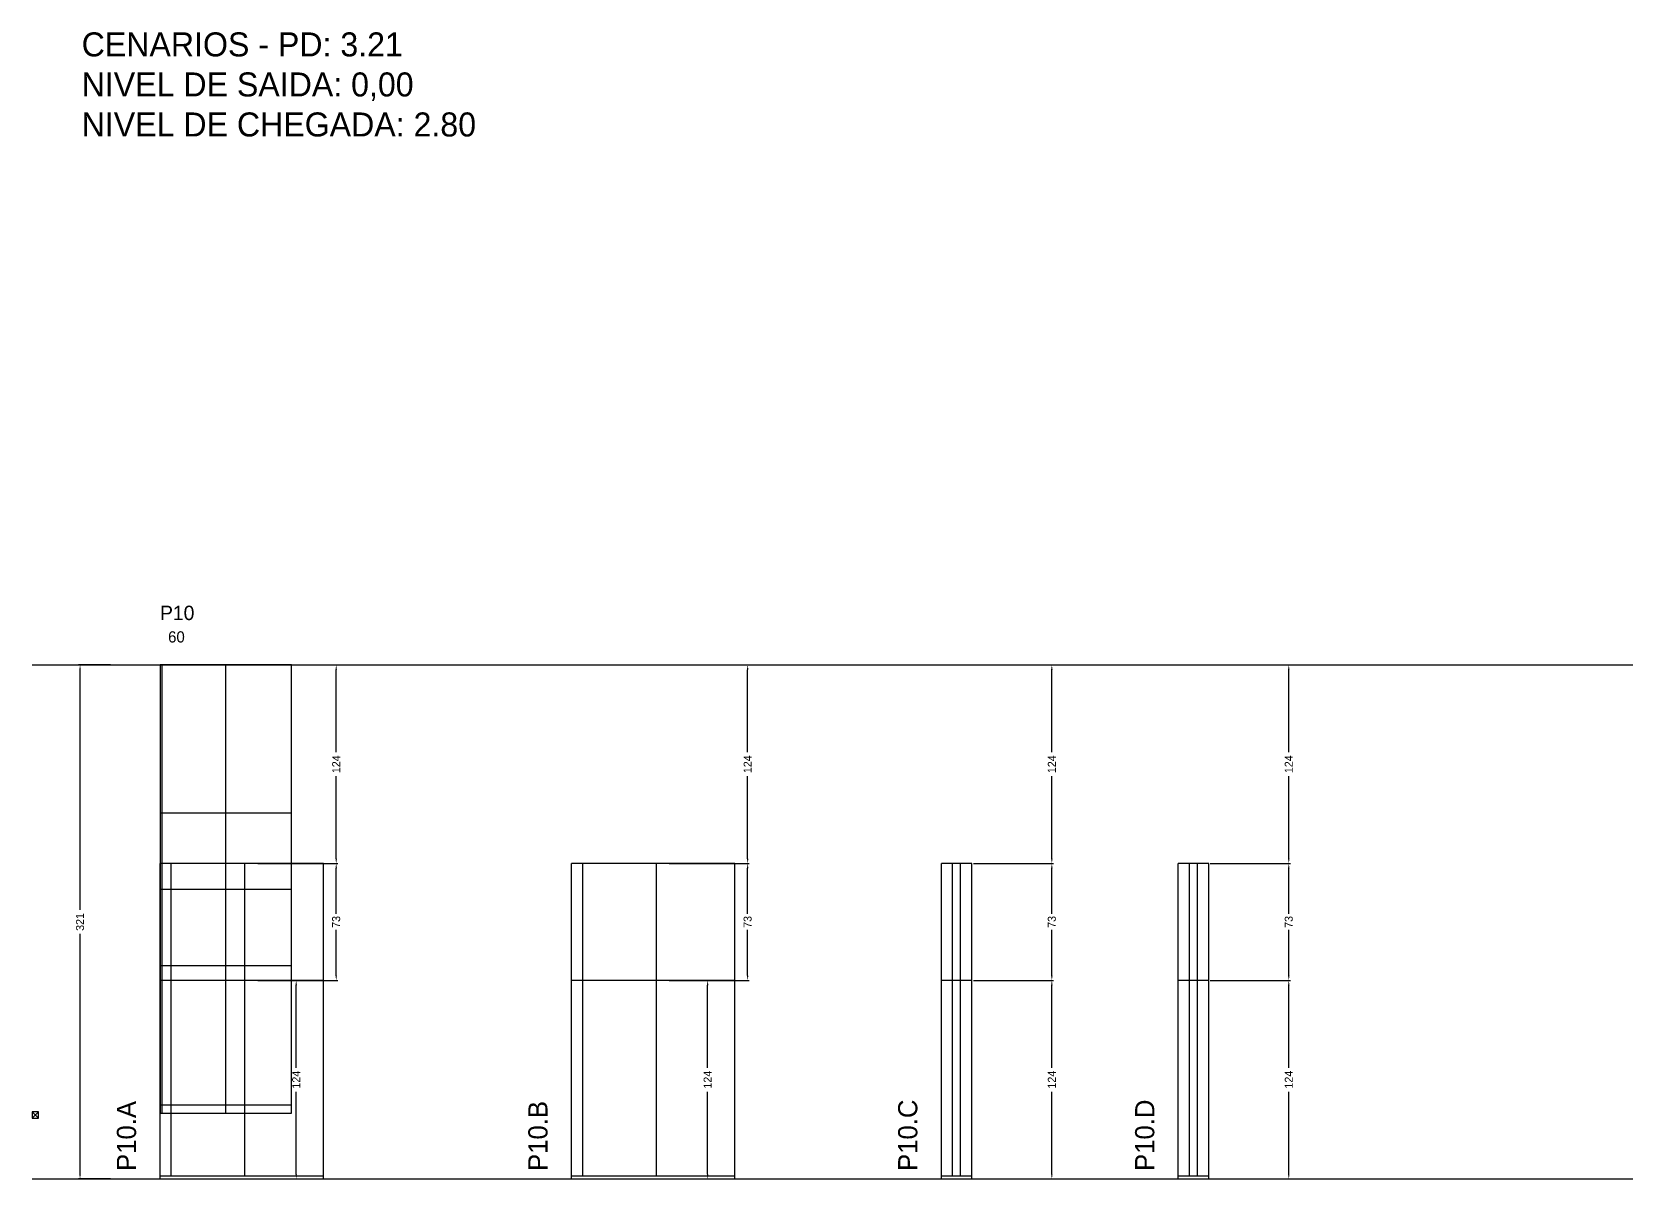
# Model space of a CAD drawing. Header units: centimetres. Extents: x -10500 to 4259, y -421 to 295.
# Drawn here: x -7000 to -6000, y -421 to 295 of the extents above; entities that cross this region are included whole.
import ezdxf

# ---------------------------------------------------------------- set-up
doc = ezdxf.new("R2010")
doc.units = ezdxf.units.CM
doc.linetypes.add('DASHED', pattern=[2, -2])
for name, color, linetype in [('CHAPA', 140, 'Continuous'), ('COTA', 241, 'Continuous'), ('Madeira', 30, 'Continuous'), ('MEIO_PONT', 160, 'Continuous'), ('NOMENCLATURA', 7, 'Continuous'), ('Nível', 160, 'Continuous'), ('Painéis', 200, 'Continuous'), ('Perfil Metálico', 150, 'Continuous'), ('SARR_2.2x7', 40, 'Continuous'), ('SARRAFO DE PRESSAO', 200, 'Continuous'), ('texto', 7, 'Continuous'), ('TEXTO_GERAL', 7, 'Continuous')]:
    doc.layers.add(name, color=color, linetype=linetype)
doc.dimstyles.new('PAINEL-NOVA', dxfattribs={"dimtxt": 5, "dimasz": 3, "dimexe": 1, "dimexo": 1, "dimgap": 1, "dimtad": 1, "dimcen": 2.5, "dimazin": 3, "dimtfac": 1, "dimtmove": 0, "dimatfit": 3})

# ---------------------------------------------------------------- blocks, each defined once
blk = doc.blocks.new('_CLOSEDFILLED')
at = {"color": 0, "linetype": 'BYBLOCK'}
blk.add_solid([(-1, 0.16), (0, 0), (-1, -0.16)], dxfattribs=at)
blk = doc.blocks.new('*D1')
for p, q in [((-6951, -100), (-6971, -100)), ((-6970, -253), (-6970, -103)), ((-6970, -418), (-6970, -268)), ((-6951, -421), (-6971, -421))]:
    blk.add_line(p, q)
at = {"layer": 'Defpoints'}
for p in [(-6950, -100), (-6970, -421), (-6950, -421)]:
    blk.add_point(p, dxfattribs=at)
at = {"layer": 'COTA', "xscale": 3, "yscale": 3}
for p, rotation in [((-6970, -100), 90), ((-6970, -421), 270)]:
    blk.add_blockref('_CLOSEDFILLED', p, dxfattribs=dict(at, rotation=rotation))
at = {"layer": 'COTA', "insert": (-6970, -260.5), "char_height": 5, "attachment_point": 5, "rotation": 90}
blk.add_mtext('321', dxfattribs=at)
blk = doc.blocks.new('MULDURA')
at = {"layer": 'Paineis'}
for p, q in [((0, 0), (4, 4)), ((4, 0), (0, 4))]:
    blk.add_line(p, q, dxfattribs=at)
blk.add_lwpolyline([(0, 0), (4, 0), (4, 4), (0, 4)], close=True, dxfattribs=at)
blk = doc.blocks.new('*D2')
for p, q in [((-6859, -297), (-6834, -297)), ((-6835, -351.5), (-6835, -300)), ((-6835, -418), (-6835, -366.5)), ((-6859, -421), (-6834, -421))]:
    blk.add_line(p, q)
at = {"layer": 'Defpoints'}
for p in [(-6860, -297), (-6860, -421), (-6835, -421)]:
    blk.add_point(p, dxfattribs=at)
at = {"layer": 'COTA', "xscale": 3, "yscale": 3}
for p, rotation in [((-6835, -297), 90), ((-6835, -421), 270)]:
    blk.add_blockref('_CLOSEDFILLED', p, dxfattribs=dict(at, rotation=rotation))
at = {"layer": 'COTA', "insert": (-6835, -359), "char_height": 5, "attachment_point": 5, "rotation": 90}
blk.add_mtext('124', dxfattribs=at)
blk = doc.blocks.new('*D3')
for p, q in [((-6859, -224), (-6809, -224)), ((-6810, -255.5), (-6810, -227)), ((-6810, -294), (-6810, -265.5)), ((-6859, -297), (-6809, -297))]:
    blk.add_line(p, q)
at = {"layer": 'Defpoints'}
for p in [(-6860, -224), (-6860, -297), (-6810, -297)]:
    blk.add_point(p, dxfattribs=at)
at = {"layer": 'COTA', "xscale": 3, "yscale": 3}
for p, rotation in [((-6810, -224), 90), ((-6810, -297), 270)]:
    blk.add_blockref('_CLOSEDFILLED', p, dxfattribs=dict(at, rotation=rotation))
at = {"layer": 'COTA', "insert": (-6810, -260.5), "char_height": 5, "attachment_point": 5, "rotation": 90}
blk.add_mtext('73', dxfattribs=at)
blk = doc.blocks.new('*D4')
for p, q in [((-6859, -100), (-6809, -100)), ((-6810, -154.5), (-6810, -103)), ((-6810, -221), (-6810, -169.5)), ((-6859, -224), (-6809, -224))]:
    blk.add_line(p, q)
at = {"layer": 'Defpoints'}
for p in [(-6860, -100), (-6860, -224), (-6810, -224)]:
    blk.add_point(p, dxfattribs=at)
at = {"layer": 'COTA', "xscale": 3, "yscale": 3}
for p, rotation in [((-6810, -100), 90), ((-6810, -224), 270)]:
    blk.add_blockref('_CLOSEDFILLED', p, dxfattribs=dict(at, rotation=rotation))
at = {"layer": 'COTA', "insert": (-6810, -162), "char_height": 5, "attachment_point": 5, "rotation": 90}
blk.add_mtext('124', dxfattribs=at)
blk = doc.blocks.new('*D5')
for p, q in [((-6602, -297), (-6577, -297)), ((-6578, -351.5), (-6578, -300)), ((-6578, -418), (-6578, -366.5)), ((-6602, -421), (-6577, -421))]:
    blk.add_line(p, q)
at = {"layer": 'Defpoints'}
for p in [(-6603, -297), (-6603, -421), (-6578, -421)]:
    blk.add_point(p, dxfattribs=at)
at = {"layer": 'COTA', "xscale": 3, "yscale": 3}
for p, rotation in [((-6578, -297), 90), ((-6578, -421), 270)]:
    blk.add_blockref('_CLOSEDFILLED', p, dxfattribs=dict(at, rotation=rotation))
at = {"layer": 'COTA', "insert": (-6578, -359), "char_height": 5, "attachment_point": 5, "rotation": 90}
blk.add_mtext('124', dxfattribs=at)
blk = doc.blocks.new('*D6')
for p, q in [((-6602, -224), (-6552, -224)), ((-6553, -255.5), (-6553, -227)), ((-6553, -294), (-6553, -265.5)), ((-6602, -297), (-6552, -297))]:
    blk.add_line(p, q)
at = {"layer": 'Defpoints'}
for p in [(-6603, -224), (-6603, -297), (-6553, -297)]:
    blk.add_point(p, dxfattribs=at)
at = {"layer": 'COTA', "xscale": 3, "yscale": 3}
for p, rotation in [((-6553, -224), 90), ((-6553, -297), 270)]:
    blk.add_blockref('_CLOSEDFILLED', p, dxfattribs=dict(at, rotation=rotation))
at = {"layer": 'COTA', "insert": (-6553, -260.5), "char_height": 5, "attachment_point": 5, "rotation": 90}
blk.add_mtext('73', dxfattribs=at)
blk = doc.blocks.new('*D7')
for p, q in [((-6602, -100), (-6552, -100)), ((-6553, -154.5), (-6553, -103)), ((-6553, -221), (-6553, -169.5)), ((-6602, -224), (-6552, -224))]:
    blk.add_line(p, q)
at = {"layer": 'Defpoints'}
for p in [(-6603, -100), (-6603, -224), (-6553, -224)]:
    blk.add_point(p, dxfattribs=at)
at = {"layer": 'COTA', "xscale": 3, "yscale": 3}
for p, rotation in [((-6553, -100), 90), ((-6553, -224), 270)]:
    blk.add_blockref('_CLOSEDFILLED', p, dxfattribs=dict(at, rotation=rotation))
at = {"layer": 'COTA', "insert": (-6553, -162), "char_height": 5, "attachment_point": 5, "rotation": 90}
blk.add_mtext('124', dxfattribs=at)
blk = doc.blocks.new('*D8')
for p, q in [((-6412, -297), (-6362, -297)), ((-6363, -351.5), (-6363, -300)), ((-6363, -418), (-6363, -366.5)), ((-6412, -421), (-6362, -421))]:
    blk.add_line(p, q)
at = {"layer": 'Defpoints'}
for p in [(-6413, -297), (-6413, -421), (-6363, -421)]:
    blk.add_point(p, dxfattribs=at)
at = {"layer": 'COTA', "xscale": 3, "yscale": 3}
for p, rotation in [((-6363, -297), 90), ((-6363, -421), 270)]:
    blk.add_blockref('_CLOSEDFILLED', p, dxfattribs=dict(at, rotation=rotation))
at = {"layer": 'COTA', "insert": (-6363, -359), "char_height": 5, "attachment_point": 5, "rotation": 90}
blk.add_mtext('124', dxfattribs=at)
blk = doc.blocks.new('*D9')
for p, q in [((-6412, -224), (-6362, -224)), ((-6363, -255.5), (-6363, -227)), ((-6363, -294), (-6363, -265.5)), ((-6412, -297), (-6362, -297))]:
    blk.add_line(p, q)
at = {"layer": 'Defpoints'}
for p in [(-6413, -224), (-6413, -297), (-6363, -297)]:
    blk.add_point(p, dxfattribs=at)
at = {"layer": 'COTA', "xscale": 3, "yscale": 3}
for p, rotation in [((-6363, -224), 90), ((-6363, -297), 270)]:
    blk.add_blockref('_CLOSEDFILLED', p, dxfattribs=dict(at, rotation=rotation))
at = {"layer": 'COTA', "insert": (-6363, -260.5), "char_height": 5, "attachment_point": 5, "rotation": 90}
blk.add_mtext('73', dxfattribs=at)
blk = doc.blocks.new('*D10')
for p, q in [((-6412, -100), (-6362, -100)), ((-6363, -154.5), (-6363, -103)), ((-6363, -221), (-6363, -169.5)), ((-6412, -224), (-6362, -224))]:
    blk.add_line(p, q)
at = {"layer": 'Defpoints'}
for p in [(-6413, -100), (-6413, -224), (-6363, -224)]:
    blk.add_point(p, dxfattribs=at)
at = {"layer": 'COTA', "xscale": 3, "yscale": 3}
for p, rotation in [((-6363, -100), 90), ((-6363, -224), 270)]:
    blk.add_blockref('_CLOSEDFILLED', p, dxfattribs=dict(at, rotation=rotation))
at = {"layer": 'COTA', "insert": (-6363, -162), "char_height": 5, "attachment_point": 5, "rotation": 90}
blk.add_mtext('124', dxfattribs=at)
blk = doc.blocks.new('*D11')
for p, q in [((-6264, -297), (-6214, -297)), ((-6215, -351.5), (-6215, -300)), ((-6215, -418), (-6215, -366.5)), ((-6264, -421), (-6214, -421))]:
    blk.add_line(p, q)
at = {"layer": 'Defpoints'}
for p in [(-6265, -297), (-6265, -421), (-6215, -421)]:
    blk.add_point(p, dxfattribs=at)
at = {"layer": 'COTA', "xscale": 3, "yscale": 3}
for p, rotation in [((-6215, -297), 90), ((-6215, -421), 270)]:
    blk.add_blockref('_CLOSEDFILLED', p, dxfattribs=dict(at, rotation=rotation))
at = {"layer": 'COTA', "insert": (-6215, -359), "char_height": 5, "attachment_point": 5, "rotation": 90}
blk.add_mtext('124', dxfattribs=at)
blk = doc.blocks.new('*D12')
for p, q in [((-6264, -224), (-6214, -224)), ((-6215, -255.5), (-6215, -227)), ((-6215, -294), (-6215, -265.5)), ((-6264, -297), (-6214, -297))]:
    blk.add_line(p, q)
at = {"layer": 'Defpoints'}
for p in [(-6265, -224), (-6265, -297), (-6215, -297)]:
    blk.add_point(p, dxfattribs=at)
at = {"layer": 'COTA', "xscale": 3, "yscale": 3}
for p, rotation in [((-6215, -224), 90), ((-6215, -297), 270)]:
    blk.add_blockref('_CLOSEDFILLED', p, dxfattribs=dict(at, rotation=rotation))
at = {"layer": 'COTA', "insert": (-6215, -260.5), "char_height": 5, "attachment_point": 5, "rotation": 90}
blk.add_mtext('73', dxfattribs=at)
blk = doc.blocks.new('*D13')
for p, q in [((-6264, -100), (-6214, -100)), ((-6215, -154.5), (-6215, -103)), ((-6215, -221), (-6215, -169.5)), ((-6264, -224), (-6214, -224))]:
    blk.add_line(p, q)
at = {"layer": 'Defpoints'}
for p in [(-6265, -100), (-6265, -224), (-6215, -224)]:
    blk.add_point(p, dxfattribs=at)
at = {"layer": 'COTA', "xscale": 3, "yscale": 3}
for p, rotation in [((-6215, -100), 90), ((-6215, -224), 270)]:
    blk.add_blockref('_CLOSEDFILLED', p, dxfattribs=dict(at, rotation=rotation))
at = {"layer": 'COTA', "insert": (-6215, -162), "char_height": 5, "attachment_point": 5, "rotation": 90}
blk.add_mtext('124', dxfattribs=at)

msp = doc.modelspace()

# ---------------------------------------------------------------- linework, layer by layer
at = {"layer": 'CHAPA'}
msp.add_lwpolyline([(-6920, -380), (-6918.8, -380), (-6918.8, -100), (-6920, -100)], close=True, dxfattribs=at)
at = {"layer": 'Madeira'}
for points in [[(-6920, -192.4), (-6838, -192.4)], [(-6920, -287.6), (-6838, -287.6)]]:
    msp.add_lwpolyline(points, dxfattribs=at)
at = {"layer": 'MEIO_PONT'}
msp.add_lwpolyline([(-6920, -240), (-6838, -240)], dxfattribs=at)
at = {"layer": 'Nível', "linetype": 'DASHED'}
for points in [[(-7000, -100), (-6000, -100)], [(-7000, -421), (-6000, -421)]]:
    msp.add_lwpolyline(points, dxfattribs=at)
at = {"layer": 'Painéis'}
for p, q in [((-6920, -421), (-6920, -224)), ((-6818, -224), (-6920, -224)), ((-6818, -421), (-6818, -224)), ((-6663, -421), (-6663, -224)), ((-6561, -224), (-6663, -224)), ((-6561, -421), (-6561, -224)), ((-6432, -421), (-6432, -224)), ((-6413, -224), (-6432, -224)), ((-6413, -421), (-6413, -224)), ((-6284, -421), (-6284, -224)), ((-6265, -224), (-6284, -224)), ((-6265, -421), (-6265, -224)), ((-6818, -297), (-6920, -297)), ((-6561, -297), (-6663, -297)), ((-6413, -297), (-6432, -297)), ((-6265, -297), (-6284, -297)), ((-6920, -419), (-6818, -419)), ((-6663, -419), (-6561, -419)), ((-6432, -419), (-6413, -419)), ((-6284, -419), (-6265, -419))]:
    msp.add_line(p, q, dxfattribs=at)
msp.add_lwpolyline([(-6920, -380), (-6838, -380), (-6838, -100), (-6920, -100)], close=True, dxfattribs=at)
at = {"layer": 'Perfil Metálico'}
msp.add_line((-6879, -380), (-6879, -100), dxfattribs=at)
at = {"layer": 'SARR_2.2x7', "linetype": 'DASHED'}
for points in [[(-6913, -297), (-6913, -224)], [(-6867, -297), (-6867, -224)], [(-6656, -297), (-6656, -224)], [(-6610, -297), (-6610, -224)]]:
    msp.add_lwpolyline(points, dxfattribs=at)
at = {"layer": 'SARR_2.2x7'}
for points in [[(-6425, -419), (-6425, -224)], [(-6420, -419), (-6420, -224)], [(-6277, -419), (-6277, -224)], [(-6272, -419), (-6272, -224)], [(-6913, -419), (-6913, -297)], [(-6867, -419), (-6867, -297)], [(-6656, -419), (-6656, -297)], [(-6610, -419), (-6610, -297)]]:
    msp.add_lwpolyline(points, dxfattribs=at)
at = {"layer": 'SARRAFO DE PRESSAO'}
msp.add_lwpolyline([(-6920, -380), (-6838, -380), (-6838, -375), (-6920, -375)], close=True, dxfattribs=at)

# ---------------------------------------------------------------- block references
at = {"layer": 'COTA'}
msp.add_blockref('MULDURA', (-7000, -383), dxfattribs=at)

# ---------------------------------------------------------------- texts
at = {"layer": 'NOMENCLATURA'}
for s, p in [('CENARIOS - PD: 3.21', (-6969, 280)), ('NIVEL DE SAIDA: 0,00', (-6969, 255)), ('NIVEL DE CHEGADA: 2.80', (-6969, 230))]:
    msp.add_text(s, height=15, dxfattribs=at).set_placement(p)
for s, p in [('P10.A', (-6935, -416)), ('P10.B', (-6678, -416)), ('P10.C', (-6447, -416)), ('P10.D', (-6299, -416))]:
    msp.add_text(s, height=12, rotation=90, dxfattribs=at).set_placement(p)
at = {"layer": 'texto'}
msp.add_text('60', height=7, dxfattribs=at).set_placement((-6915, -86))
at = {"layer": 'TEXTO_GERAL'}
msp.add_text('P10', height=9, dxfattribs=at).set_placement((-6920, -72))

# ---------------------------------------------------------------- dimensions: what is measured, and where the dimension line sits
at = {"layer": 'COTA'}
for base, p1, p2, picture, middle in [((-6970, -421), (-6950, -421), (-6950, -100), '*D1', (-6970, -260.5)), ((-6810, -224), (-6860, -224), (-6860, -100), '*D4', (-6810, -162)), ((-6553, -224), (-6603, -224), (-6603, -100), '*D7', (-6553, -162)), ((-6363, -224), (-6413, -224), (-6413, -100), '*D10', (-6363, -162)), ((-6215, -224), (-6265, -224), (-6265, -100), '*D13', (-6215, -162)), ((-6810, -297), (-6860, -297), (-6860, -224), '*D3', (-6810, -260.5)), ((-6553, -297), (-6603, -297), (-6603, -224), '*D6', (-6553, -260.5)), ((-6363, -297), (-6413, -297), (-6413, -224), '*D9', (-6363, -260.5)), ((-6215, -297), (-6265, -297), (-6265, -224), '*D12', (-6215, -260.5)), ((-6835, -421), (-6860, -421), (-6860, -297), '*D2', (-6835, -359)), ((-6578, -421), (-6603, -421), (-6603, -297), '*D5', (-6578, -359)), ((-6363, -421), (-6413, -421), (-6413, -297), '*D8', (-6363, -359)), ((-6215, -421), (-6265, -421), (-6265, -297), '*D11', (-6215, -359))]:
    dim = msp.add_linear_dim(base=base, p1=p1, p2=p2, angle=90, dimstyle='PAINEL-NOVA', dxfattribs=at)
    dim.commit()
    dim.dimension.update_dxf_attribs({"geometry": picture, "text_midpoint": middle})

doc.saveas('drawing.dxf')
